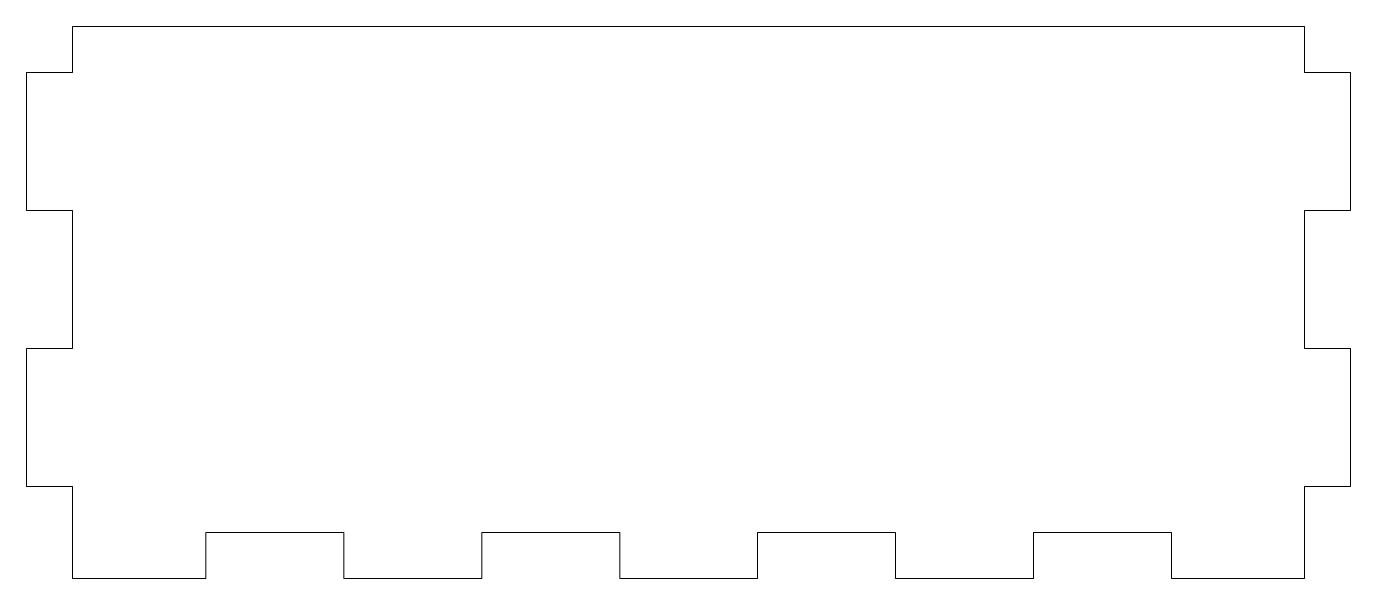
# Model space of a CAD drawing. Header units: inches. Extents: x -11.2 to 11.8, y -8.6 to 8.5.
# Drawn here: x 2.14 to 5.74, y -8.643 to -7.143 of the extents above; entities that cross this region are included whole.
import ezdxf

# ---------------------------------------------------------------- set-up
doc = ezdxf.new("R2010")
doc.units = ezdxf.units.IN
doc.header["$MEASUREMENT"] = 0
doc.layers.add('Layer 1', color=7, linetype='Continuous')

msp = doc.modelspace()

# ---------------------------------------------------------------- linework, layer by layer
at = {"layer": 'Layer 1', "color": 240, "lineweight": 9}
for points in [[(5.6152, -7.143), (5.6152, -7.143), (2.2652, -7.143), (2.2652, -7.143)], [(2.2652, -7.143), (2.2652, -7.143), (2.2652, -7.268), (2.2652, -7.268)], [(5.6152, -7.268), (5.6152, -7.268), (5.6152, -7.143), (5.6152, -7.143)], [(2.2652, -7.268), (2.2652, -7.268), (2.1402, -7.268), (2.1402, -7.268)], [(2.1402, -7.268), (2.1402, -7.268), (2.1402, -7.643), (2.1402, -7.643)], [(5.7402, -7.268), (5.7402, -7.268), (5.6152, -7.268), (5.6152, -7.268)], [(5.7402, -7.643), (5.7402, -7.643), (5.7402, -7.268), (5.7402, -7.268)], [(2.1402, -7.643), (2.1402, -7.643), (2.2652, -7.643), (2.2652, -7.643)], [(2.2652, -7.643), (2.2652, -7.643), (2.2652, -8.018), (2.2652, -8.018)], [(5.6152, -8.018), (5.6152, -8.018), (5.6152, -7.643), (5.6152, -7.643)], [(5.6152, -7.643), (5.6152, -7.643), (5.7402, -7.643), (5.7402, -7.643)], [(2.2652, -8.018), (2.2652, -8.018), (2.1402, -8.018), (2.1402, -8.018)], [(2.1402, -8.018), (2.1402, -8.018), (2.1402, -8.393), (2.1402, -8.393)], [(5.7402, -8.018), (5.7402, -8.018), (5.6152, -8.018), (5.6152, -8.018)], [(5.7402, -8.393), (5.7402, -8.393), (5.7402, -8.018), (5.7402, -8.018)], [(2.1402, -8.393), (2.1402, -8.393), (2.2652, -8.393), (2.2652, -8.393)], [(2.2652, -8.393), (2.2652, -8.393), (2.2652, -8.518), (2.2652, -8.518)], [(5.6152, -8.393), (5.6152, -8.393), (5.7402, -8.393), (5.7402, -8.393)], [(5.6152, -8.518), (5.6152, -8.518), (5.6152, -8.393), (5.6152, -8.393)], [(2.2652, -8.518), (2.2652, -8.518), (2.2652, -8.643), (2.2652, -8.643)], [(2.6282, -8.643), (2.6282, -8.643), (2.6282, -8.518), (2.6282, -8.518)], [(2.6282, -8.518), (2.6282, -8.518), (3.0032, -8.518), (3.0032, -8.518)], [(3.0032, -8.518), (3.0032, -8.518), (3.0032, -8.643), (3.0032, -8.643)], [(3.3782, -8.643), (3.3782, -8.643), (3.3782, -8.518), (3.3782, -8.518)], [(3.3782, -8.518), (3.3782, -8.518), (3.7532, -8.518), (3.7532, -8.518)], [(3.7532, -8.518), (3.7532, -8.518), (3.7532, -8.643), (3.7532, -8.643)], [(4.1282, -8.643), (4.1282, -8.643), (4.1282, -8.518), (4.1282, -8.518)], [(4.1282, -8.518), (4.1282, -8.518), (4.5032, -8.518), (4.5032, -8.518)], [(4.5032, -8.518), (4.5032, -8.518), (4.5032, -8.643), (4.5032, -8.643)], [(4.8782, -8.643), (4.8782, -8.643), (4.8782, -8.518), (4.8782, -8.518)], [(4.8782, -8.518), (4.8782, -8.518), (5.2532, -8.518), (5.2532, -8.518)], [(5.2532, -8.518), (5.2532, -8.518), (5.2532, -8.643), (5.2532, -8.643)], [(5.6152, -8.643), (5.6152, -8.643), (5.6152, -8.518), (5.6152, -8.518)], [(2.2652, -8.643), (2.2652, -8.643), (2.6282, -8.643), (2.6282, -8.643)], [(3.0032, -8.643), (3.0032, -8.643), (3.3782, -8.643), (3.3782, -8.643)], [(3.7532, -8.643), (3.7532, -8.643), (4.1282, -8.643), (4.1282, -8.643)], [(4.5032, -8.643), (4.5032, -8.643), (4.8782, -8.643), (4.8782, -8.643)], [(5.2532, -8.643), (5.2532, -8.643), (5.6152, -8.643), (5.6152, -8.643)]]:
    msp.add_open_spline(points, degree=3, dxfattribs=at)

doc.saveas('drawing.dxf')
